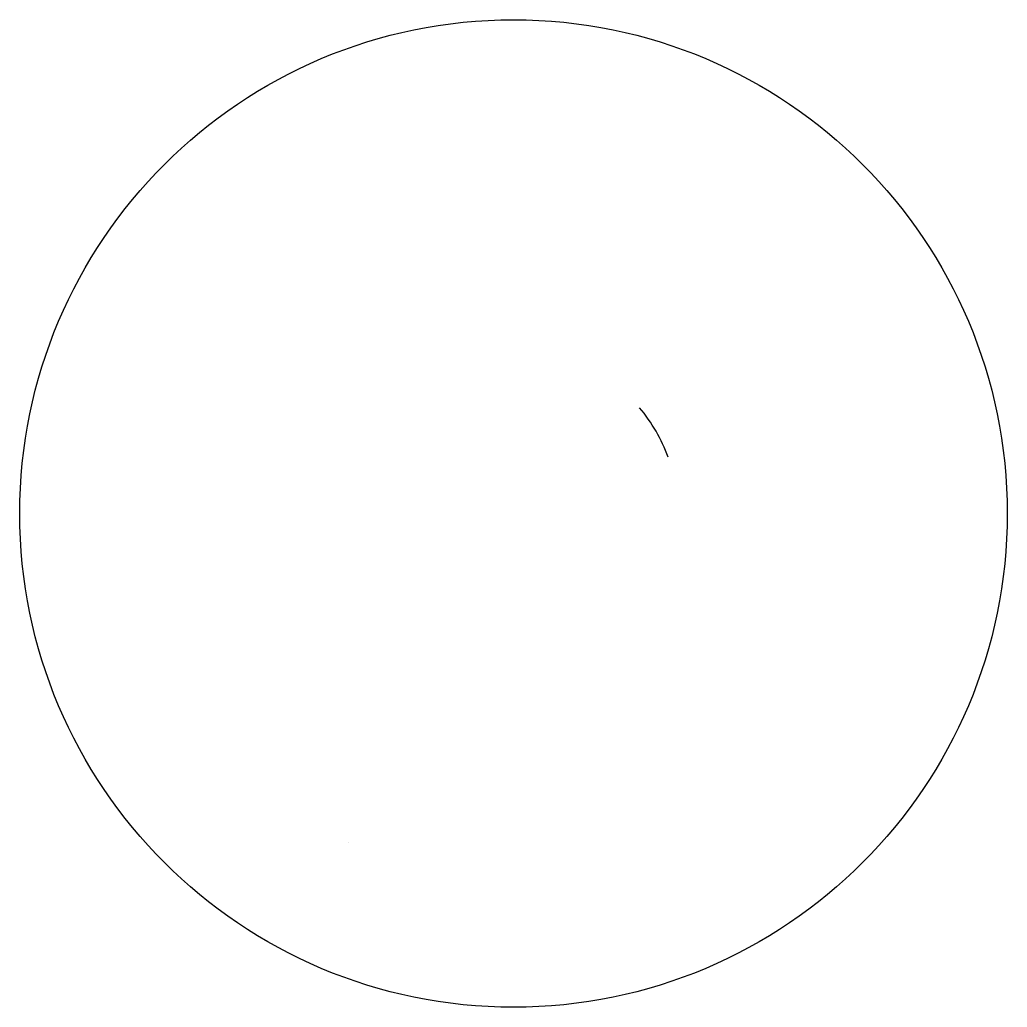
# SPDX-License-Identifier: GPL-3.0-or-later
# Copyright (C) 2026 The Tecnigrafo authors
# Model space of a CAD drawing. Header units: millimetres. Extents: x -2 to 4, y -1 to 5.
import ezdxf

# ---------------------------------------------------------------- set-up
doc = ezdxf.new("R2010")
doc.units = ezdxf.units.MM

msp = doc.modelspace()

# ---------------------------------------------------------------- linework, layer by layer
msp.add_line((0, 0), (0, 0))
msp.add_circle((2, 3), 0)
for radius, start, end in [(3, 45, 45), (3, 0, 360), (0, 20, 40), (-1, 20, 40)]:
    msp.add_arc((1, 2), radius, start, end)

doc.saveas('drawing.dxf')
